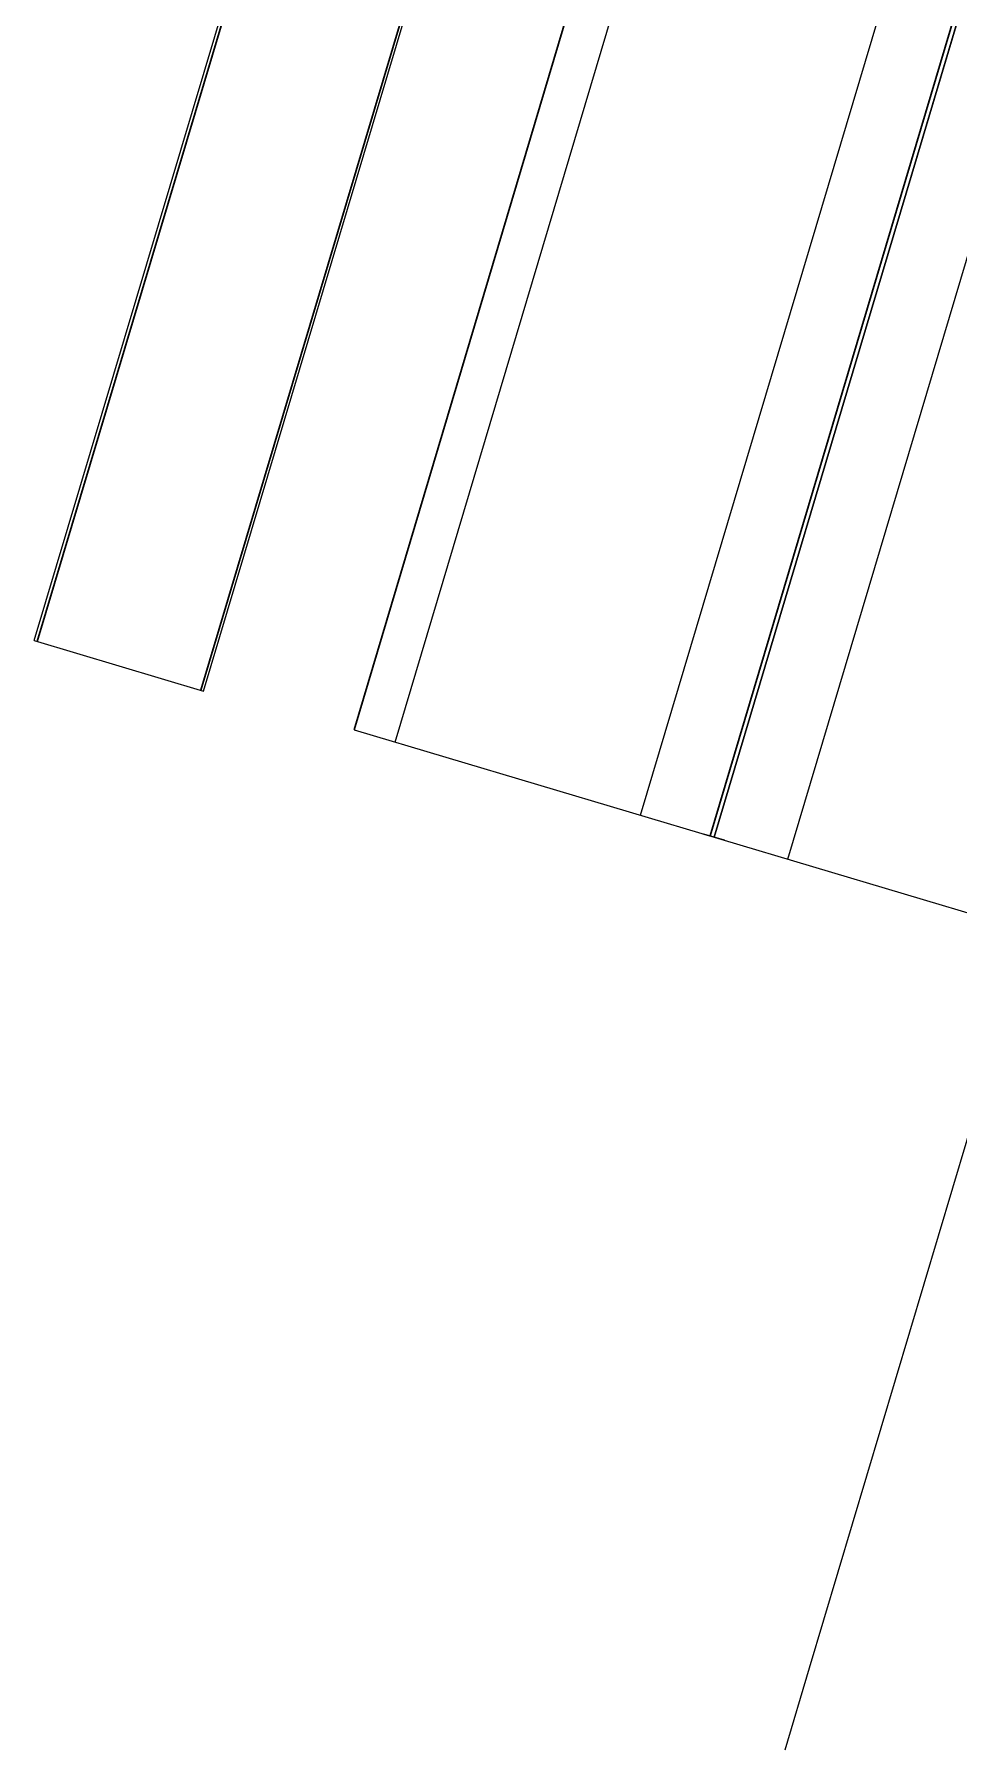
# Model space of a CAD drawing. Extents: x 2536801 to 2538856, y 7112140 to 7131569.
# Drawn here: x 2536802.1 to 2537018.6, y 7112140.3 to 7112542.1 of the extents above; entities that cross this region are included whole.
import ezdxf

# ---------------------------------------------------------------- set-up
doc = ezdxf.new("R2010")
doc.units = 0
doc.header["$LTSCALE"] = 100
doc.header["$MEASUREMENT"] = 0
for name, color, linetype, lineweight in [('D_BOC_FR', 3, 'Continuous', 13), ('D_CTB_1', 2, 'Continuous', 0), ('D_EOS_ML', 7, 'Continuous', 30), ('D_EOT_FR', 3, 'Continuous', 13), ('D_EOT_ML', 7, 'Continuous', 13), ('D_FOC_FR', 3, 'Continuous', 30), ('D_RIPRAP_1', 7, 'Continuous', 0)]:
    doc.layers.add(name, color=color, linetype=linetype, lineweight=lineweight)

msp = doc.modelspace()

# ---------------------------------------------------------------- linework, layer by layer
at = {"layer": 'D_BOC_FR', "lineweight": 0}
for p, q in [((2536802.09, 7112400.06), (2536849.12, 7112557.34)), ((2536841.7, 7112388.25), (2536888.72, 7112545.5))]:
    msp.add_line(p, q, dxfattribs=at)
at = {"layer": 'D_CTB_1', "linetype": 'Continuous', "lineweight": 0, "ltscale": 0.025}
for p, q in [((2536961.32, 7112354.03), (2537399.99, 7113825.34)), ((2536983.67, 7112159.49), (2537239.58, 7113017.84)), ((2536977.95, 7112140.32), (2536983.67, 7112159.49))]:
    msp.add_line(p, q, dxfattribs=at)
at = {"layer": 'D_EOS_ML'}
for p, q in [((2536960.36, 7112354.32), (2537254.66, 7113341.39)), ((2536876.99, 7112379.18), (2537048.42, 7112954.17))]:
    msp.add_line(p, q, dxfattribs=at)
at = {"layer": 'D_EOS_ML', "lineweight": 13}
msp.add_line((2536876.99, 7112379.18), (2537075.36, 7112320.03), dxfattribs=at)
at = {"layer": 'D_EOT_FR'}
msp.add_line((2536802.09, 7112400.06), (2536841.7, 7112388.25), dxfattribs=at)
at = {"layer": 'D_EOT_ML'}
for p, q in [((2536978.57, 7112348.89), (2537368.14, 7113655.54)), ((2536944.07, 7112359.18), (2537315.51, 7113604.99)), ((2536886.57, 7112376.32), (2537058, 7112951.31))]:
    msp.add_line(p, q, dxfattribs=at)
at = {"layer": 'D_FOC_FR'}
for p, q in [((2536802.73, 7112399.87), (2536849.76, 7112557.15)), ((2536841.06, 7112388.44), (2536888.08, 7112545.69))]:
    msp.add_line(p, q, dxfattribs=at)
at = {"layer": 'D_RIPRAP_1', "color": 7, "lineweight": 13, "flags": 128}
msp.add_lwpolyline([(2536963.72, 7112353.32), (2536961.32, 7112354.03), (2536958.93, 7112354.75), (2536961.32, 7112354.03), (2536989.89, 7112449.87), (2537018.46, 7112545.7), (2537047.04, 7112641.53), (2537075.61, 7112737.36), (2537104.18, 7112833.19), (2537132.75, 7112929.02), (2537227.04, 7113245.27), (2537132.75, 7112929.02), (2537104.18, 7112833.19), (2537075.61, 7112737.36), (2537047.04, 7112641.53), (2537018.46, 7112545.7), (2536989.89, 7112449.87), (2536961.32, 7112354.03)], close=True, dxfattribs=at)

doc.saveas('drawing.dxf')
